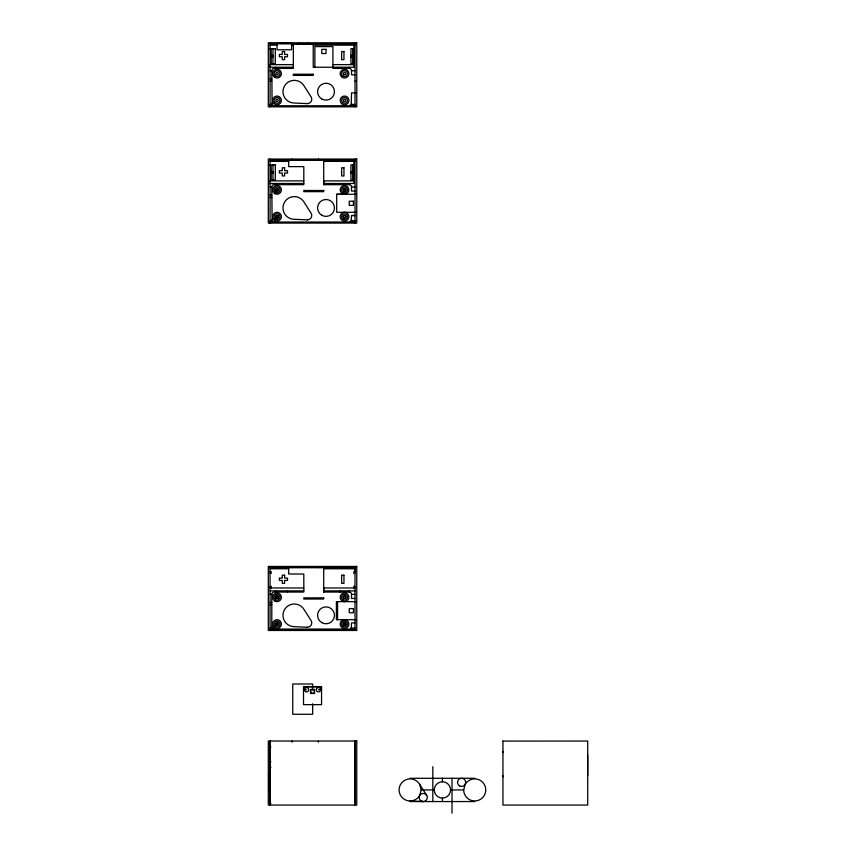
<?xml version="1.0" encoding="UTF-8"?>
<svg xmlns="http://www.w3.org/2000/svg" width="856" height="856" viewBox="0 0 856 856"><rect width="100%" height="100%" fill="white"/><g stroke="black" fill="none" stroke-linecap="round" stroke-linejoin="round"><path stroke-width="1.28" d="M270.164 777.12L270.164 775.878M270.164 752.585L270.164 751.408M270.164 741.103L270.164 805.057M502.954 775.878L502.954 776.788M502.954 752.585L502.954 751.408M502.954 741.103L587.697 741.039L587.697 805.057L502.954 805.057L502.954 741.039M587.697 775.771L587.697 755.003M355.015 186.993L351.527 186.993A2.333 2.333 0 0 0 349.205 184.671L323.696 184.671L323.707 180.884L353.721 180.884M355.015 594.374L351.527 594.374A2.333 2.333 0 0 0 349.205 592.052L323.696 592.052L323.707 588.265M356.182 92.855L351.527 92.855L351.26 104.421L355.015 104.486M352.64 215.509L355.015 215.509L351.527 215.509L351.26 220.677L355.015 220.752M355.015 622.89L351.527 622.89L351.26 628.058L355.015 628.133M351.527 103.33L351.302 104.336A2.333 2.333 0 0 1 349.205 105.652L350.147 105.449M351.527 219.585L351.302 220.591A2.333 2.333 0 0 1 349.205 221.918L349.719 221.854M351.527 626.967L351.302 627.983A2.333 2.333 0 0 1 349.205 629.299L274.123 629.299A2.333 2.333 0 0 1 271.801 626.967L271.801 594.374A2.333 2.333 0 0 1 274.123 592.052L303.805 592.052L303.805 574.012L288.675 574.012L288.675 567.603L323.707 567.603L323.696 592.052M419.697 784.396L421.173 789.917L419.697 795.449A11.053 11.053 0 0 1 403.015 798.391A11.053 11.053 0 0 1 403.015 781.453A11.053 11.053 0 0 1 419.697 784.396L426.748 795.449M463.663 789.917L465.14 784.396A11.053 11.053 0 0 1 483.191 782.812A11.053 11.053 0 0 1 478.504 800.307A11.053 11.053 0 0 1 463.663 789.917L450.566 789.917A8.143 8.143 0 0 0 438.347 782.865A8.143 8.143 0 0 0 438.347 796.979A8.143 8.143 0 0 0 450.566 789.917M270.057 43.849L355.015 43.849M270.057 45.133L277.034 45.133M291.586 45.133L293.33 45.133M313.232 45.133L355.015 45.133M268.891 48.621L270.057 48.621M271.213 55.308L272.957 55.308M350.949 55.308L352.693 55.308M271.213 56.186L272.957 56.186M350.949 56.186L352.693 56.186M271.213 57.063L272.957 57.063M350.949 57.063L352.693 57.063M268.891 64.628L293.33 64.628M332.909 64.628L353.721 64.628M268.891 67.239L293.33 67.239M355.015 70.738L351.527 70.738A2.333 2.333 0 0 0 349.205 68.405L332.909 68.405L332.909 46.588L314.869 46.588L314.869 67.239M270.057 70.738L271.801 70.738A2.333 2.333 0 0 1 274.123 68.405L293.33 68.405L293.33 43.966L313.232 43.966L313.232 67.239L353.86 67.239L353.86 45.133M355.015 74.804L351.527 74.804L351.527 70.738M270.057 78.88L271.801 78.88M270.057 81.213L271.801 81.213M355.015 81.213L356.182 81.213M270.057 104.486L272.112 104.486L271.801 70.738M270.057 105.769L355.015 105.769M270.057 160.104L355.015 160.104M270.057 161.388L288.675 161.388M323.707 161.388L355.015 161.388M268.891 164.876L270.057 164.876M271.213 171.575L272.957 171.575M350.949 171.575L352.693 171.575M271.213 172.441L272.957 172.441M350.949 172.441L352.693 172.441M271.213 173.319L272.957 173.319M350.949 173.319L352.693 173.319M268.891 180.884L303.805 180.884M268.891 183.505L303.805 183.505M323.696 183.505L353.86 183.505L353.86 161.388M270.057 186.993L271.801 186.993A2.333 2.333 0 0 1 274.123 184.671L303.805 184.671L303.805 166.631L288.675 166.631L288.675 160.222L323.707 160.222L323.696 184.671M355.015 191.07L351.527 191.07L351.527 186.993M356.182 212.309L336.686 212.309L336.686 194.269L344.775 194.269M336.686 194.269L356.182 194.269M270.057 195.147L271.801 195.147M270.057 197.469L271.801 197.469M270.057 220.752L272.112 220.752L271.801 186.993M270.057 222.036L355.015 222.036M270.057 567.485L355.015 567.485M270.057 568.769L288.675 568.769M323.707 568.769L355.015 568.769L355.015 571.68L353.86 571.68L353.86 573.424L355.026 572.846M270.057 571.68L271.213 571.68L271.213 573.424L270.057 572.846M270.057 586.809L271.213 586.232L271.213 587.976M270.057 587.976L303.805 587.976M323.696 587.976L355.026 587.976L354.438 586.232L353.86 586.232L353.86 587.976M270.057 590.886L303.805 590.886M323.696 590.886L355.015 590.886M270.057 594.374L271.801 594.374M355.015 598.451L351.527 598.451L351.527 594.374M356.182 601.65L336.397 601.65L336.397 619.691L356.182 619.691M270.057 602.528L271.801 602.528M270.057 604.85L271.801 604.85M270.057 628.133L272.112 628.133L271.801 626.967M270.057 629.417L355.015 629.417M306.619 689.733L303.666 689.733L303.666 686.769L321.407 686.769L321.407 689.733L318.453 689.733M270.057 747.149L270.924 747.149M270.057 761.69L270.924 761.69M270.057 773.043L269.469 773.043L269.469 791.672L270.057 791.672M410.12 778.286L474.716 778.286M421.173 789.917L434.27 789.917M410.12 801.558L474.716 801.558M273.642 105.598L275.867 105.652M273.642 221.865L275.867 221.918M273.642 629.246L275.867 629.299M410.12 800.981L423.228 801.558M452.022 778.286L452.022 813.2M442.424 778.286L442.424 781.774M442.424 798.07L442.424 801.558M432.826 766.644L432.826 801.558M355.015 42.8L355.015 106.818M355.015 159.066L355.015 223.074M355.015 566.447L355.015 630.465M355.015 741.039L355.015 805.057M354.908 741.039L354.908 805.057M349.205 67.239L349.205 68.405M349.205 183.505L349.205 184.671M349.205 590.886L349.205 592.052M339.993 590.886L339.993 592.052M337.564 601.65L337.564 619.691M318.411 159.066L318.411 160.222M318.411 566.447L318.411 567.603M318.411 741.039L318.411 742.195M312.654 686.63L312.654 683.998L292.752 683.998L292.752 714.268L312.654 714.268L312.654 703.739M312.536 686.769L312.536 689.733M307.935 42.8L307.935 43.966M298.626 42.8L298.626 43.966M292.164 159.066L292.164 160.222M292.164 566.447L292.164 567.603M292.164 741.039L292.164 742.195M288.098 42.8L288.098 43.378M287.509 590.886L287.509 592.052M280.533 42.8L280.533 43.378M275.867 67.239L275.867 68.405M275.867 183.505L275.867 184.671M275.867 590.886L275.867 592.052M272.957 48.621L272.957 63.751M272.957 164.876L272.957 180.017M270.057 42.8L270.057 106.818M270.057 159.066L270.057 223.074M270.057 566.447L270.057 630.465M270.057 741.039L270.057 805.057M270.057 768.966A2.333 2.333 0 0 1 270.924 767.147M270.924 803.377A2.333 2.333 0 0 1 270.057 801.558M274.123 221.918A2.333 2.333 0 0 1 271.801 219.585M274.123 105.652A2.333 2.333 0 0 1 271.801 103.33M344.775 212.309L343.834 212.363A4.376 4.376 0 0 0 340.795 218.933A4.376 4.376 0 0 0 348.028 219.329A4.376 4.376 0 0 0 345.706 212.459L344.775 212.309M344.775 619.691L343.834 619.744A4.376 4.376 0 0 0 340.795 626.314A4.376 4.376 0 0 0 348.028 626.71A4.376 4.376 0 0 0 345.706 619.84L344.775 619.691M356.77 42.8L268.303 42.8L268.303 106.818L356.77 106.818L356.77 42.8M291.586 43.378L277.034 43.378L277.034 49.787L291.586 49.787L291.586 43.378M275.29 48.621L271.213 48.621L271.213 63.751L275.29 63.751L275.29 48.621M352.693 48.621L350.949 48.621L350.949 63.751L352.693 63.751L352.693 48.621M325.976 49.338L321.792 49.338L321.792 53.532L325.976 53.532L325.976 49.338M284.599 51.531L282.277 51.531L282.277 54.442L279.366 54.442L279.366 56.764L282.277 56.764L282.277 59.674L284.599 59.674L284.599 56.764L287.509 56.764L287.509 54.442L284.599 54.442L284.599 51.531M343.962 51.531L341.64 51.531L341.64 59.674L343.962 59.674L343.962 51.531M313.232 74.226L293.33 74.226L293.33 75.392L313.232 75.392L313.232 74.226M356.77 159.066L268.303 159.066L268.303 223.074L356.77 223.074L356.77 159.066M275.29 164.876L271.213 164.876L271.213 180.017L275.29 180.017L275.29 164.876M352.693 164.876L350.949 164.876L350.949 180.017L352.693 180.017L352.693 164.876M284.599 167.787L282.277 167.787L282.277 170.697L279.366 170.697L279.366 173.03L282.277 173.03L282.277 175.94L284.599 175.94L284.599 173.03L287.509 173.03L287.509 170.697L284.599 170.697L284.599 167.787M343.962 167.787L341.64 167.787L341.64 175.94L343.962 175.94L343.962 167.787M323.707 190.492L303.805 190.492L303.805 191.648L323.707 191.648L323.707 190.492M353.421 201.192L349.237 201.192L349.237 205.387L353.421 205.387L353.421 201.192M356.77 566.447L268.303 566.447L268.303 630.465L356.77 630.465L356.77 566.447M284.599 575.168L282.277 575.168L282.277 578.078L279.366 578.078L279.366 580.411L282.277 580.411L282.277 583.321L284.599 583.321L284.599 580.411L287.509 580.411L287.509 578.078L284.599 578.078L284.599 575.168M343.962 575.168L341.64 575.168L341.64 583.321L343.962 583.321L343.962 575.168M323.707 597.873L303.805 597.873L303.805 599.029L323.707 599.029L323.707 597.873M353.421 608.573L349.237 608.573L349.237 612.768L353.421 612.768L353.421 608.573M321.556 686.619L303.516 686.619L303.516 704.659L321.556 704.659L321.556 686.619M314.569 689.433L310.503 689.433L310.503 693.51L314.569 693.51L314.569 689.433M314.28 689.733L310.792 689.733L310.792 693.221L314.28 693.221L314.28 689.733M356.77 741.039L268.303 741.039L268.303 805.057L356.77 805.057L356.77 741.039M307.411 103.619L294.304 103.03A11.353 11.353 0 0 1 284.481 86.007A11.353 11.353 0 0 1 304.137 86.007L311.188 97.07A4.366 4.366 0 0 1 307.411 103.619M307.411 219.874L294.304 219.297A11.353 11.353 0 0 1 284.481 202.273A11.353 11.353 0 0 1 304.137 202.273L311.188 213.326A4.366 4.366 0 0 1 307.411 219.874M307.411 627.255L294.304 626.678A11.353 11.353 0 0 1 284.481 609.654A11.353 11.353 0 0 1 304.137 609.654L311.188 620.707A4.366 4.366 0 0 1 307.411 627.255M343.909 217.788A1.284 1.284 0 0 0 345.824 216.675A1.284 1.284 0 0 0 343.909 215.562A1.284 1.284 0 0 0 343.909 217.788M343.962 217.681A1.166 1.166 0 0 0 345.706 216.675A1.166 1.166 0 0 0 343.962 215.669A1.166 1.166 0 0 0 343.962 217.681M342.582 218.826A2.91 2.91 0 0 0 347.386 217.306A2.91 2.91 0 0 0 343.663 213.904A2.91 2.91 0 0 0 342.582 218.826M276.135 217.585A1.284 1.284 0 0 0 278.275 217.007A1.284 1.284 0 0 0 276.702 215.445A1.284 1.284 0 0 0 276.135 217.585M276.456 217.681A1.166 1.166 0 0 0 278.2 216.675A1.166 1.166 0 0 0 276.456 215.669A1.166 1.166 0 0 0 276.456 217.681M275.076 218.826A2.91 2.91 0 0 0 279.88 217.306A2.91 2.91 0 0 0 276.156 213.904A2.91 2.91 0 0 0 275.076 218.826M274.08 219.906A4.376 4.376 0 0 0 281.303 217.617A4.376 4.376 0 0 0 275.707 212.502A4.376 4.376 0 0 0 274.08 219.906M276.135 190.813A1.284 1.284 0 0 0 278.275 190.235A1.284 1.284 0 0 0 276.702 188.673A1.284 1.284 0 0 0 276.135 190.813M276.456 190.909A1.166 1.166 0 0 0 278.2 189.904A1.166 1.166 0 0 0 276.456 188.898A1.166 1.166 0 0 0 276.456 190.909M275.579 192.429A2.91 2.91 0 0 0 279.944 189.904A2.91 2.91 0 0 0 275.579 187.389A2.91 2.91 0 0 0 275.579 192.429M274.851 193.681A4.355 4.355 0 0 0 281.389 189.904A4.355 4.355 0 0 0 274.851 186.137A4.355 4.355 0 0 0 274.851 193.681M343.909 191.016A1.284 1.284 0 0 0 345.824 189.904A1.284 1.284 0 0 0 343.909 188.802A1.284 1.284 0 0 0 343.909 191.016M343.727 190.728A1.166 1.166 0 0 0 345.674 190.203A1.166 1.166 0 0 0 344.24 188.78A1.166 1.166 0 0 0 343.727 190.728M343.085 192.429A2.91 2.91 0 0 0 347.45 189.904A2.91 2.91 0 0 0 343.085 187.389A2.91 2.91 0 0 0 343.085 192.429M342.357 193.691A4.366 4.366 0 0 0 348.906 189.904A4.366 4.366 0 0 0 342.357 186.126A4.366 4.366 0 0 0 342.357 193.691M321.803 215.252A8.442 8.442 0 0 0 334.461 207.944A8.442 8.442 0 0 0 321.803 200.636A8.442 8.442 0 0 0 321.803 215.252M343.641 624.966A1.284 1.284 0 0 0 345.781 624.388A1.284 1.284 0 0 0 344.208 622.826A1.284 1.284 0 0 0 343.641 624.966M343.727 624.88A1.166 1.166 0 0 0 345.674 624.356A1.166 1.166 0 0 0 344.24 622.933A1.166 1.166 0 0 0 343.727 624.88M342.582 626.207A2.91 2.91 0 0 0 347.386 624.687A2.91 2.91 0 0 0 343.663 621.285A2.91 2.91 0 0 0 342.582 626.207M276.392 625.169A1.284 1.284 0 0 0 278.318 624.056A1.284 1.284 0 0 0 276.392 622.954A1.284 1.284 0 0 0 276.392 625.169M276.21 624.88A1.166 1.166 0 0 0 278.157 624.356A1.166 1.166 0 0 0 276.734 622.933A1.166 1.166 0 0 0 276.21 624.88M275.076 626.207A2.91 2.91 0 0 0 279.88 624.687A2.91 2.91 0 0 0 276.156 621.285A2.91 2.91 0 0 0 275.076 626.207M274.08 627.288A4.376 4.376 0 0 0 281.303 624.998A4.376 4.376 0 0 0 275.707 619.883A4.376 4.376 0 0 0 274.08 627.288M276.392 598.398A1.284 1.284 0 0 0 278.318 597.285A1.284 1.284 0 0 0 276.392 596.183A1.284 1.284 0 0 0 276.392 598.398M276.456 598.291A1.166 1.166 0 0 0 278.2 597.285A1.166 1.166 0 0 0 276.456 596.279A1.166 1.166 0 0 0 276.456 598.291M275.579 599.81A2.91 2.91 0 0 0 279.944 597.285A2.91 2.91 0 0 0 275.579 594.77A2.91 2.91 0 0 0 275.579 599.81M274.851 601.062A4.355 4.355 0 0 0 281.389 597.285A4.355 4.355 0 0 0 274.851 593.518A4.355 4.355 0 0 0 274.851 601.062M343.909 598.398A1.284 1.284 0 0 0 345.824 597.285A1.284 1.284 0 0 0 343.909 596.183A1.284 1.284 0 0 0 343.909 598.398M343.727 598.109A1.166 1.166 0 0 0 345.674 597.584A1.166 1.166 0 0 0 344.24 596.161A1.166 1.166 0 0 0 343.727 598.109M343.085 599.81A2.91 2.91 0 0 0 347.45 597.285A2.91 2.91 0 0 0 343.085 594.77A2.91 2.91 0 0 0 343.085 599.81M342.357 601.072A4.366 4.366 0 0 0 348.906 597.285A4.366 4.366 0 0 0 342.357 593.508A4.366 4.366 0 0 0 342.357 601.072M321.803 622.633A8.442 8.442 0 0 0 334.461 615.325A8.442 8.442 0 0 0 321.803 608.017A8.442 8.442 0 0 0 321.803 622.633M305.549 691.595A2.151 2.151 0 0 0 308.781 689.733A2.151 2.151 0 0 0 305.549 687.86A2.151 2.151 0 0 0 305.549 691.595M317.373 691.595A2.151 2.151 0 0 0 320.604 689.733A2.151 2.151 0 0 0 317.373 687.86A2.151 2.151 0 0 0 317.373 691.595M421.184 801.013A4.077 4.077 0 0 0 427.294 797.482A4.077 4.077 0 0 0 421.184 793.961A4.077 4.077 0 0 0 421.184 801.013M459.576 785.883A4.077 4.077 0 0 0 465.685 782.352A4.077 4.077 0 0 0 459.576 778.832A4.077 4.077 0 0 0 459.576 785.883M343.962 101.425A1.166 1.166 0 0 0 345.706 100.419A1.166 1.166 0 0 0 343.962 99.403A1.166 1.166 0 0 0 343.962 101.425M342.582 102.559A2.91 2.91 0 0 0 347.386 101.04A2.91 2.91 0 0 0 343.663 97.638A2.91 2.91 0 0 0 342.582 102.559M341.587 103.651A4.376 4.376 0 0 0 348.82 101.361A4.376 4.376 0 0 0 343.213 96.247A4.376 4.376 0 0 0 341.587 103.651M276.456 101.425A1.166 1.166 0 0 0 278.2 100.419A1.166 1.166 0 0 0 276.456 99.403A1.166 1.166 0 0 0 276.456 101.425M275.076 102.559A2.91 2.91 0 0 0 279.88 101.04A2.91 2.91 0 0 0 276.156 97.638A2.91 2.91 0 0 0 275.076 102.559M274.08 103.651A4.376 4.376 0 0 0 281.303 101.361A4.376 4.376 0 0 0 275.707 96.247A4.376 4.376 0 0 0 274.08 103.651M276.21 74.472A1.166 1.166 0 0 0 278.157 73.948A1.166 1.166 0 0 0 276.734 72.525A1.166 1.166 0 0 0 276.21 74.472M275.579 76.163A2.91 2.91 0 0 0 279.944 73.648A2.91 2.91 0 0 0 275.579 71.123A2.91 2.91 0 0 0 275.579 76.163M274.851 77.415A4.355 4.355 0 0 0 281.389 73.648A4.355 4.355 0 0 0 274.851 69.871A4.355 4.355 0 0 0 274.851 77.415M343.727 74.472A1.166 1.166 0 0 0 345.674 73.948A1.166 1.166 0 0 0 344.24 72.525A1.166 1.166 0 0 0 343.727 74.472M343.085 76.163A2.91 2.91 0 0 0 347.45 73.648A2.91 2.91 0 0 0 343.085 71.123A2.91 2.91 0 0 0 343.085 76.163M342.357 77.425A4.366 4.366 0 0 0 348.906 73.648A4.366 4.366 0 0 0 342.357 69.86A4.366 4.366 0 0 0 342.357 77.425M321.803 98.996A8.442 8.442 0 0 0 334.461 91.688A8.442 8.442 0 0 0 321.803 84.38A8.442 8.442 0 0 0 321.803 98.996"/></g></svg>
